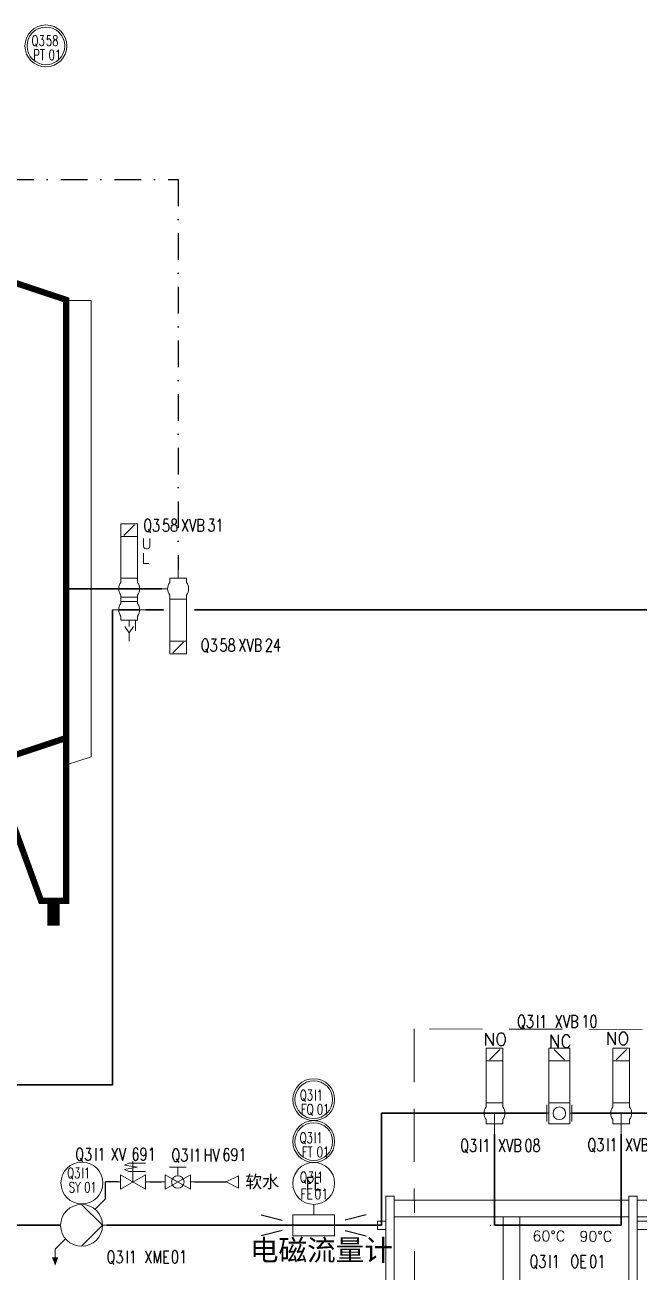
# Model space of a CAD drawing. Header units: inches. Extents: x 14952 to 16573, y 22099 to 23546.
# Drawn here: x 15427.4 to 15573.9, y 22349.9 to 22647.5 of the extents above; entities that cross this region are included whole.
import ezdxf
from ezdxf.enums import TextEntityAlignment as Align

# ---------------------------------------------------------------- set-up
doc = ezdxf.new("R2010")
doc.units = ezdxf.units.IN
doc.header["$MEASUREMENT"] = 0
for name, pattern in [('ACAD_ISO02W100', [15, 12, -3]), ('DASHDOT2', [12.7, 6.35, -3.175, 0, -3.175]), ('DASHED', [19.05, 12.7, -6.35])]:
    doc.linetypes.add(name, pattern=pattern)
for name, color, linetype, lineweight in [('19 Pipe Process', 30, 'Continuous', 30), ('31 Equipment', 7, 'Continuous', 9), ('32 Instruments Control Loop', 140, 'DASHED', 9), ('33 Instruments Labels', 7, 'Continuous', 9), ('43 TXT Chinese', 7, 'Continuous', 9)]:
    doc.layers.add(name, color=color, linetype=linetype, lineweight=lineweight)
for name, color, linetype in [('CUVERIE', 7, 'Continuous'), ('MATERIEL-DIVERS', 7, 'Continuous'), ('REPERES', 7, 'Continuous'), ('techn-data', 7, 'Continuous'), ('TEXTES', 7, 'Continuous'), ('TUYAUTERIE-EAU', 5, 'Continuous'), ('TUYAUTERIE-NEP', 4, 'DASHDOT2'), ('TXT_FR', 7, 'Continuous'), ('VANNES', 7, 'Continuous')]:
    doc.layers.add(name, color=color, linetype=linetype)
doc.layers.get('REPERES').off()
doc.styles.add('ROMANS', font='ROMANS.SHX')
doc.styles.get("Standard").update_dxf_attribs({"font": 'arial.ttf'})

# ---------------------------------------------------------------- blocks, each defined once
blk = doc.blocks.new('APV-VLVM-BALL-KHV+MF-1')
at = {"layer": '31 Equipment'}
for p, q in [((-2, 3.5), (2, 3.5)), ((0, 1.5), (0, 3.5)), ((-3, 1.734), (-3, -1.734)), ((-3, -1.734), (3, 1.734)), ((3, -1.734), (-3, 1.734)), ((3, 1.734), (3, -1.734))]:
    blk.add_line(p, q, dxfattribs=at)
at = {"layer": '31 Equipment', "ltscale": 38}
for p, q in [((-3, 0), (-4, 0)), ((3, 0), (4, 0))]:
    blk.add_line(p, q, dxfattribs=at)
at = {"layer": '31 Equipment'}
blk.add_circle((0, 0), 1.5, dxfattribs=at)
blk = doc.blocks.new('APV-TNK-GEN-11')
at = {"layer": '31 Equipment', "color": 7}
for points, const_width in [([(-14.94, 21.58), (-21.58, 3.32), (-24.9, 3.32), (-24.9, 83), (0, 91.3), (24.9, 83), (24.9, 3.32), (21.58, 3.32), (14.94, 21.58)], 0.83), ([(-24.9, 24.9), (0, 16.6)], 0.83), ([(24.9, 24.9), (0, 16.6)], 0.83), ([(-23.24, 3.32), (-23.24, 0)], 1.66), ([(23.24, 3.32), (23.24, 0)], 1.66)]:
    blk.add_lwpolyline(points, dxfattribs=dict(at, const_width=const_width))
at = {"layer": '31 Equipment', "ltscale": 38}
blk.add_point((0, 16), dxfattribs=at)
blk = doc.blocks.new('APV-TNK-INSULAT-12')
at = {"layer": '31 Equipment', "color": 7}
for p, q in [((-24.95, 67), (-28.22, 67)), ((-28.22, 67), (-28.22, 6.51)), ((24.95, 67), (28.22, 67)), ((28.22, 67), (28.22, 6.51)), ((-28.22, 6.51), (-24.95, 5.42)), ((28.22, 6.51), (24.95, 5.42)), ((-15.74, 2.35), (-4.98, -1.24)), ((-4.98, -1.24), (-4.98, 2.26)), ((15.74, 2.35), (4.98, -1.24)), ((4.98, -1.24), (4.98, 2.26))]:
    blk.add_line(p, q, dxfattribs=at)
at = {"layer": '31 Equipment'}
for p, q in [((-24.95, 5.42), (-24.95, 67)), ((24.95, 5.42), (24.95, 67)), ((-15.74, 2.35), (-14.94, 5.58)), ((-14.94, 5.58), (-4.98, 2.26)), ((14.94, 5.58), (4.98, 2.26)), ((15.74, 2.35), (14.94, 5.58))]:
    blk.add_line(p, q, dxfattribs=at)
at = {"layer": '31 Equipment', "ltscale": 38}
blk.add_point((0, 0), dxfattribs=at)
blk = doc.blocks.new('APV-HEX-PLAT-12')
at = {"layer": '31 Equipment'}
for p, q in [((-1, 2), (-1, 37)), ((-1, 37), (1, 37)), ((1, 37), (1, 2)), ((1, 36), (15, 36)), ((15, 37), (15, 10)), ((17, 37), (15, 37)), ((17, 10), (17, 37)), ((17, 36), (73, 36)), ((73, 37), (73, 2)), ((75, 37), (73, 37)), ((75, 37), (75, 2)), ((15, 32), (1, 32)), ((12, 31), (12, 29)), ((15, 31), (12, 31)), ((17, 32), (73, 32)), ((43, 13), (43, 32)), ((47, 32), (47, 13)), ((75, 31), (77, 31)), ((77, 31), (77, 29)), ((12, 29), (15, 29)), ((77, 29), (75, 29)), ((12, 16), (15, 16)), ((12, 14), (12, 16)), ((75, 16), (77, 16)), ((77, 16), (77, 14)), ((15, 13), (1, 13)), ((15, 14), (12, 14)), ((17, 13), (73, 13)), ((77, 14), (75, 14)), ((1, 11), (15, 11)), ((15, 10), (17, 10)), ((17, 11), (73, 11)), ((-1, 6), (1, 6)), ((73, 6), (75, 6)), ((1, 2), (-1, 2)), ((73, 2), (75, 2))]:
    blk.add_line(p, q, dxfattribs=at)
at = {"layer": '31 Equipment', "ltscale": 38}
for p in [(-5, 30), (40, 30), (50, 30), (80, 30), (-5, 15), (40, 15), (50, 15), (80, 15)]:
    blk.add_point(p, dxfattribs=at)
at = {"layer": '31 Equipment'}
for points in [[(0.5, 2), (-0.5, 2), (0.5, 0), (-0.5, 0)], [(74.5, 2), (73.5, 2), (74.5, 0), (73.5, 0)]]:
    blk.add_trace(points, dxfattribs=at)
blk = doc.blocks.new('APV-INS-F-L-PT')
at = {"layer": '31 Equipment'}
for radius in [5, 4.5]:
    blk.add_circle((0, 0), radius, dxfattribs=at)
blk = doc.blocks.new('APV-PMP-GEN-CENTR-1')
at = {"layer": '31 Equipment', "ltscale": 38}
for p, q in [((5, 0), (0, 5)), ((-5, 0), (-7, 0)), ((5, 0), (0, -5)), ((5, 0), (7, 0))]:
    blk.add_line(p, q, dxfattribs=at)
blk.add_circle((0, 0), 5, dxfattribs=at)
blk = doc.blocks.new('APV-VLV-DSEAT-DA34-3')
at = {"layer": '31 Equipment', "ltscale": 38}
for p, q in [((1.25, 20.25), (-1.25, 17.75)), ((-2, 7.5), (-2, 6.5)), ((2, 7.5), (2, 6.5)), ((-4, 5), (-2.5, 5)), ((-2, 3), (-2, 3.5)), ((2, 3), (2, 3.5)), ((4, 5), (2.5, 5)), ((-2, 2), (-2, 1.5)), ((2, 2), (2, 1.5)), ((-4, 0), (-2.5, 0)), ((-2, -2.5), (-2, -1.5)), ((-2, -2.5), (2, -2.5)), ((0, -2.5), (0, -4)), ((1.5, -2.5), (1.5, -5)), ((2, -2.5), (2, -1.5)), ((2.5, 0), (4, 0)), ((0, -5.5), (-1, -4)), ((1, -4), (0, -5.5)), ((0, -5.5), (0, -7.5))]:
    blk.add_line(p, q, dxfattribs=at)
at = {"layer": '31 Equipment', "lineweight": 30}
for p, q in [((-2.5, 5), (2.5, 5)), ((-2.5, 0), (2.5, 0))]:
    blk.add_line(p, q, dxfattribs=at)
at = {"layer": '31 Equipment', "ltscale": 38}
for points in [[(-2, 17.5), (2, 17.5), (2, 20.5), (-2, 20.5)], [(-2, 7.5), (2, 7.5), (2, 17.5), (-2, 17.5)], [(-2, 3), (2, 3), (2, 2), (-2, 2)]]:
    blk.add_lwpolyline(points, close=True, dxfattribs=at)
for centre, start, end in [((0, 5), 143.1301, 216.8699), ((0, 5), 323.1301, 36.8699), ((0, 0), 143.1301, 216.8699), ((0, 0), 323.1301, 36.8699)]:
    blk.add_arc(centre, 2.5, start, end, dxfattribs=at)
at = {"layer": '31 Equipment', "style": 'ROMANS', "flags": 8}
for tag, p in [('U', (3, 14.5)), ('L', (3, 11))]:
    blk.add_attdef(tag, p, '', height=2.5, dxfattribs=at)
blk = doc.blocks.new('APV-VLV-SSEAT-SW41-3')
at = {"layer": '31 Equipment', "ltscale": 38}
for p, q in [((1.25, 15.25), (-1.25, 12.75)), ((-2, 2.5), (-2, 1.5)), ((2, 2.5), (2, 1.5)), ((2.5, 0), (4, 0)), ((-2, -2.5), (-2, -1.5)), ((2, -2.5), (-2, -2.5)), ((-2, -2.5), (2, -2.5)), ((0, -2.5), (0, -5)), ((2, -2.5), (2, -1.5))]:
    blk.add_line(p, q, dxfattribs=at)
for points in [[(-2, 12.5), (2, 12.5), (2, 15.5), (-2, 15.5)], [(-2, 2.5), (2, 2.5), (2, 12.5), (-2, 12.5)]]:
    blk.add_lwpolyline(points, close=True, dxfattribs=at)
for start, end in [(143.1301, 216.8699), (323.1301, 36.8699)]:
    blk.add_arc((0, 0), 2.5, start, end, dxfattribs=at)
blk = doc.blocks.new('CR')
at = {"color": 7}
for p, q in [((-2.5, 2.5), (2.5, 1.25)), ((2.5, 1.25), (2.5, 1.25)), ((2.5, -1.25), (-2.5, -2.5))]:
    blk.add_line(p, q, dxfattribs=at)
at = {"color": 7, "extrusion": (-1, 0, 0)}
blk.add_point((-2.5, 0), dxfattribs=at)
at = {"color": 7, "extrusion": (1, 0, 0)}
blk.add_point((2.5, 0), dxfattribs=at)
blk = doc.blocks.new('APV-INS-M-L-FE')
at = {"layer": '31 Equipment', "color": 7}
for p, q in [((0, -5), (0, -7.5)), ((-5, -7.5), (-5, -7.5)), ((-5, -7.5), (-5, -12.5)), ((5, -7.5), (-5, -7.5)), ((5, -12.5), (5, -7.5)), ((-5, -10), (5, -10)), ((-5, -12.5), (5, -12.5))]:
    blk.add_line(p, q, dxfattribs=at)
blk.add_circle((0, 0), 5, dxfattribs=at)
at = {"layer": '33 Instruments Labels', "style": 'ROMANS', "width": 0.8, "flags": 8}
blk.add_attdef('FE', text='', height=3, dxfattribs=at).set_placement((0, 0), align=Align.MIDDLE)
blk = doc.blocks.new('APV-INS-F-L-FT')
at = {"layer": '31 Equipment'}
for radius in [5, 4.5]:
    blk.add_circle((0, 0), radius, dxfattribs=at)
blk = doc.blocks.new('APV-INS-F-L-FQ')
at = {"layer": '31 Equipment'}
for radius in [5, 4.5]:
    blk.add_circle((0, 0), radius, dxfattribs=at)
blk = doc.blocks.new('APV-VLV-BFLY-SVS-3')
at = {"layer": '31 Equipment', "ltscale": 38}
for p, q in [((1.25, 15.25), (-1.25, 12.75)), ((-2.5, 0), (-4, 0)), ((2.5, 2.5), (-2.5, 2.5)), ((-2.5, 2.5), (-2.5, -2.5)), ((2.5, -2.5), (2.5, 2.5)), ((2.5, 0), (4, 0)), ((-2.5, -2.5), (2.5, -2.5))]:
    blk.add_line(p, q, dxfattribs=at)
at = {"layer": '31 Equipment'}
for p, q in [((-3, 2), (-3, -2)), ((3, -2), (3, 2))]:
    blk.add_line(p, q, dxfattribs=at)
at = {"layer": '31 Equipment', "ltscale": 38}
for points in [[(-2.5, 12.5), (2.5, 12.5), (2.5, 15.5), (-2.5, 15.5)], [(-2.5, 2.5), (2.5, 2.5), (2.5, 12.5), (-2.5, 12.5)]]:
    blk.add_lwpolyline(points, close=True, dxfattribs=at)
blk.add_circle((0, 0), 1.5, dxfattribs=at)
blk = doc.blocks.new('REPINS2')
at = {"layer": 'TEXTES', "style": 'ROMANS', "width": 0.7}
for tag, p in [('ZONE', (-3.35, 0.8)), ('SOUSZONE', (0.05, 0.8)), ('NUM', (0.7, -2.6))]:
    blk.add_attdef(tag, p, '', height=2.5, dxfattribs=at)
blk.add_attdef('ELEMENT', text='', height=2.5, dxfattribs=at).set_placement((-1.56, -2.59), align=Align.CENTER)
blk = doc.blocks.new('REPNORM1')
at = {"layer": 'TEXTES', "style": 'ROMANS', "width": 0.75}
for tag, p in [('ZONE', (-9.75, -1.25)), ('SOUSZONE', (-5.25, -1.25)), ('ELEMENT', (-0.75, -1.25)), ('NUM', (5.59, -1.22))]:
    blk.add_attdef(tag, p, '', height=3, dxfattribs=at)
blk = doc.blocks.new('REPINS')
at = {"layer": 'TEXTES', "style": 'ROMANS', "width": 0.75}
for tag, p in [('ZONE', (-3.3, 1)), ('SOUSZONE', (0.1, 1)), ('NUM', (0.2, -3))]:
    blk.add_attdef(tag, p, '', height=2.5, dxfattribs=at)
blk.add_attdef('ELEMENT', text='', height=2.5, dxfattribs=at).set_placement((-0.2, -3), align=Align.RIGHT)
blk = doc.blocks.new('APV-PMP-GEN-FLUSH-1')
at = {"layer": '31 Equipment', "color": 7}
for p, q in [((-3.54, 3.54), (-6, 6)), ((5.99, -6), (3.53, -3.54))]:
    blk.add_line(p, q, dxfattribs=at)
at = {"layer": '31 Equipment', "linetype": 'ACAD_ISO02W100', "ltscale": 38}
blk.add_line((6, -6), (6, -8), dxfattribs=at)
at = {"layer": '31 Equipment'}
blk.add_lwpolyline([(6, -10, 0, 1.5, 0), (6, -8, 1.5, 1.5, 0)], format="xyseb", dxfattribs=at)
blk = doc.blocks.new('APV-VLV-SOLV-22-1')
at = {"layer": '31 Equipment', "linetype": 'ACAD_ISO02W100', "ltscale": 38}
for p, q in [((-1, 4.5), (-2, 4)), ((-2, 4), (1, 3.5)), ((-2, 3), (1, 3.5)), ((-1, 2.5), (-2, 3)), ((3, 4.5), (-1, 4.5)), ((0, 0), (0, 5)), ((3, 2.5), (-1, 2.5))]:
    blk.add_line(p, q, dxfattribs=at)
at = {"layer": '31 Equipment', "ltscale": 38}
for p, q in [((-3, 0), (-4, 0)), ((3, 0), (4, 0))]:
    blk.add_line(p, q, dxfattribs=at)
at = {"layer": '31 Equipment'}
for p, q in [((-3, 1.734), (-3, -1.734)), ((-3, -1.734), (3, 1.734)), ((3, -1.734), (-3, 1.734)), ((3, 1.734), (3, -1.734))]:
    blk.add_line(p, q, dxfattribs=at)
blk = doc.blocks.new('APV-SIGN-ARW-FLOW-1')
at = {"layer": '31 Equipment'}
for p, q in [((-1.5, -1.5), (-1.5, 1.5)), ((-1.5, 1.5), (1.5, 0)), ((1.5, 0), (-1.5, -1.5))]:
    blk.add_line(p, q, dxfattribs=at)
blk = doc.blocks.new('A$C6418125A')
at = {"layer": '31 Equipment', "ltscale": 38}
for p, q in [((5.25, 20.25), (2.75, 17.75)), ((2, 7.5), (2, 6.5)), ((6, 7.5), (6, 6.5)), ((2, 2.5), (2, 3.5)), ((4, 5), (4, 0)), ((6, 2.5), (6, 3.5)), ((6, 2.5), (2, 2.5)), ((2, 2.5), (6, 2.5))]:
    blk.add_line(p, q, dxfattribs=at)
at = {"layer": '31 Equipment'}
for p, q in [((0, 5), (1.5, 5)), ((6.5, 5), (8, 5))]:
    blk.add_line(p, q, dxfattribs=at)
at = {"layer": '31 Equipment', "lineweight": 30}
blk.add_line((6.5, 5), (1.5, 5), dxfattribs=at)
at = {"layer": '31 Equipment', "ltscale": 38}
for points in [[(2, 17.5), (6, 17.5), (6, 20.5), (2, 20.5)], [(2, 7.5), (6, 7.5), (6, 17.5), (2, 17.5)]]:
    blk.add_lwpolyline(points, close=True, dxfattribs=at)
for start, end in [(143.1301, 216.8699), (323.1301, 36.8699)]:
    blk.add_arc((4, 5), 2.5, start, end, dxfattribs=at)
blk = doc.blocks.new('REPNORM')
at = {"layer": 'TEXTES', "style": 'ROMANS', "width": 0.75}
for tag, p in [('ZONE', (-9.75, -1.25)), ('SOUSZONE', (-5.25, -1.25)), ('ELEMENT', (0, -1.25)), ('NUM', (4.5, -1.25))]:
    blk.add_attdef(tag, p, '', height=3, dxfattribs=at)
blk = doc.blocks.new('APV-INS-M-L-SY')
at = {"layer": '31 Equipment', "color": 7}
blk.add_circle((0, 0), 5, dxfattribs=at)

msp = doc.modelspace()

# ---------------------------------------------------------------- linework, layer by layer
at = {"layer": '19 Pipe Process'}
for p, q in [((15437.27, 22512.94), (15459.91, 22512.94)), ((15460.46, 22507.94), (15456.23, 22507.94)), ((15698.34, 22507.94), (15467.84, 22507.94)), ((15512.44, 22387.76), (15512.44, 22361.01)), ((15512.44, 22387.76), (15531.65, 22387.76)), ((15551.9, 22387.76), (15531.65, 22387.76)), ((15592.67, 22387.76), (15557.9, 22387.76)), ((15539.44, 22382.76), (15539.44, 22361.01)), ((15569.67, 22361.01), (15569.67, 22382.76)), ((15435.87, 22361.01), (15423.47, 22361.01)), ((15512.44, 22361.01), (15446.87, 22361.01)), ((15446.87, 22361.01), (15448.17, 22361.01)), ((15462.17, 22361.01), (15487.54, 22361.01)), ((15549.67, 22361.01), (15539.44, 22361.01)), ((15549.67, 22361.01), (15569.67, 22361.01))]:
    msp.add_line(p, q, dxfattribs=at)
msp.add_lwpolyline([(15448.23, 22507.94), (15448.23, 22394.52), (15415.32, 22394.52)], dxfattribs=at)
at = {"layer": '32 Instruments Control Loop'}
for p, q in [((15520.25, 22407.88), (15520.29, 22364.01)), ((15574.67, 22407.78), (15520.25, 22407.88)), ((15520.29, 22304.01), (15520.29, 22358.01))]:
    msp.add_line(p, q, dxfattribs=at)
at = {"layer": 'TUYAUTERIE-EAU'}
for p, q in [((15446.56, 22367.36), (15446.56, 22371.36)), ((15449.56, 22371.36), (15446.56, 22371.36)), ((15457.14, 22371.36), (15459.85, 22371.36)), ((15467.85, 22371.36), (15475.34, 22371.36))]:
    msp.add_line(p, q, dxfattribs=at)
at = {"layer": 'TUYAUTERIE-NEP'}
for p, q in [((15282.35, 22610.6), (15463.91, 22610.6)), ((15463.91, 22610.6), (15463.91, 22517.44))]:
    msp.add_line(p, q, dxfattribs=at)

# ---------------------------------------------------------------- block references
at = {"layer": '31 Equipment'}
for name, p in [('APV-INS-M-L-SY', (15440.94, 22371.12)), ('APV-VLV-SOLV-22-1', (15453.14, 22371.36)), ('APV-VLVM-BALL-KHV+MF-1', (15463.85, 22371.36))]:
    msp.add_blockref(name, p, dxfattribs=at)
at = {"layer": '31 Equipment', "rotation": 180}
msp.add_blockref('APV-SIGN-ARW-FLOW-1', (15476.84, 22371.36), dxfattribs=at)
at = {"layer": '31 Equipment', "xscale": -1}
for name, p in [('APV-PMP-GEN-FLUSH-1', (15440.56, 22361.36)), ('APV-HEX-PLAT-12', (15588.49, 22331.01))]:
    msp.add_blockref(name, p, dxfattribs=at)
at = {"layer": '31 Equipment', "xscale": -1, "rotation": 180}
msp.add_blockref('APV-PMP-GEN-CENTR-1', (15440.87, 22361.01), dxfattribs=at)
at = {"layer": 'CUVERIE', "xscale": 1.8, "yscale": 1.8, "zscale": 1.8}
for name, p in [('APV-TNK-GEN-11', (15392.35, 22432.51)), ('APV-TNK-INSULAT-12', (15392.35, 22461.15))]:
    msp.add_blockref(name, p, dxfattribs=at)
at = {"layer": 'MATERIEL-DIVERS', "rotation": 270}
msp.add_blockref('APV-INS-F-L-PT', (15432.35, 22642.51), dxfattribs=at)
at = {"layer": 'MATERIEL-DIVERS'}
for name, p in [('APV-INS-F-L-FQ', (15496.27, 22391.01)), ('APV-INS-F-L-FT', (15496.27, 22381.01)), ('CR', (15486.27, 22361.01))]:
    msp.add_blockref(name, p, dxfattribs=at)
msp.add_blockref('APV-INS-M-L-FE', (15496.27, 22371.01), dxfattribs=at).add_auto_attribs({'FE': 'FE'})
at = {"layer": 'MATERIEL-DIVERS', "xscale": -1}
msp.add_blockref('CR', (15506.27, 22361.01), dxfattribs=at)
at = {"layer": 'REPERES'}
for name, p, values in [('REPINS2', (15432.3, 22641.71), {'ZONE': 'Q3', 'SOUSZONE': '58', 'NUM': '01', 'ELEMENT': 'PT'}), ('REPNORM1', (15465.32, 22527.83), {'ZONE': 'Q3', 'SOUSZONE': '58', 'ELEMENT': 'XVB', 'NUM': '31'}), ('REPNORM1', (15479.04, 22499.21), {'ZONE': 'Q3', 'SOUSZONE': '58', 'ELEMENT': 'XVB', 'NUM': '24'}), ('REPNORM1', (15554.55, 22409.41), {'ZONE': 'Q3', 'SOUSZONE': 'I1', 'ELEMENT': 'XVB', 'NUM': '10'}), ('REPINS2', (15496.31, 22390.03), {'ZONE': 'Q3', 'SOUSZONE': 'I1', 'NUM': '01', 'ELEMENT': 'FQ'}), ('REPINS2', (15496.28, 22379.86), {'ZONE': 'Q3', 'SOUSZONE': 'I1', 'NUM': '01', 'ELEMENT': 'FT'}), ('REPNORM1', (15540.97, 22379.8), {'ZONE': 'Q3', 'SOUSZONE': 'I1', 'ELEMENT': 'XVB', 'NUM': '08'}), ('REPNORM1', (15571.34, 22380), {'ZONE': 'Q3', 'SOUSZONE': 'I1', 'ELEMENT': 'XVB', 'NUM': '09'}), ('REPINS2', (15440.79, 22371.44), {'ZONE': 'Q3', 'SOUSZONE': 'I1', 'NUM': '01', 'ELEMENT': 'SY'}), ('REPINS', (15496.28, 22370.24), {'ZONE': 'Q3', 'SOUSZONE': 'I1', 'ELEMENT': 'FE', 'NUM': '01'}), ('REPNORM1', (15456.59, 22353.2), {'ZONE': 'Q3', 'SOUSZONE': 'I1', 'ELEMENT': 'XME', 'NUM': '01'}), ('REPNORM', (15557.52, 22352.14), {'ZONE': 'Q3', 'SOUSZONE': 'I1', 'ELEMENT': 'OE', 'NUM': '01'})]:
    msp.add_blockref(name, p, dxfattribs=at).add_auto_attribs(values)
ref = msp.add_blockref('REPNORM1', (15449.1, 22377.71), dxfattribs=at)
ref.add_attrib('ZONE', 'Q3', (15439.35, 22376.46), dxfattribs={"layer": 'TEXTES', "height": 3, "style": 'ROMANS', "width": 0.75})
ref.add_attrib('SOUSZONE', 'I1', (15443.85, 22376.46), dxfattribs={"layer": 'TEXTES', "height": 3, "style": 'ROMANS', "width": 0.75})
ref.add_attrib('ELEMENT', 'XV', (15447.82, 22376.46), dxfattribs={"layer": 'TEXTES', "height": 3, "style": 'ROMANS', "width": 0.75})
ref.add_attrib('NUM', '691', (15452.77, 22376.49), dxfattribs={"layer": 'TEXTES', "height": 3, "style": 'ROMANS', "width": 0.75})
ref = msp.add_blockref('REPNORM1', (15472.06, 22377.52), dxfattribs=at)
ref.add_attrib('ZONE', 'Q3', (15462.31, 22376.27), dxfattribs={"layer": 'TEXTES', "height": 3, "style": 'ROMANS', "width": 0.75})
ref.add_attrib('SOUSZONE', 'I1', (15466.81, 22376.27), dxfattribs={"layer": 'TEXTES', "height": 3, "style": 'ROMANS', "width": 0.75})
ref.add_attrib('ELEMENT', 'HV', (15469.97, 22376.27), dxfattribs={"layer": 'TEXTES', "height": 3, "style": 'ROMANS', "width": 0.75})
ref.add_attrib('NUM', '691', (15474.47, 22376.38), dxfattribs={"layer": 'TEXTES', "height": 3, "style": 'ROMANS', "width": 0.75})
at = {"layer": 'TUYAUTERIE-EAU'}
for p in [(15535.44, 22382.76), (15565.67, 22382.76)]:
    msp.add_blockref('A$C6418125A', p, dxfattribs=at)
at = {"layer": 'VANNES'}
msp.add_blockref('APV-VLV-DSEAT-DA34-3', (15452.23, 22507.94), dxfattribs=at).add_auto_attribs({'U': 'U', 'L': 'L'})
at = {"layer": 'VANNES', "rotation": 180}
msp.add_blockref('APV-VLV-SSEAT-SW41-3', (15463.91, 22512.94), dxfattribs=at)
at = {"layer": 'VANNES', "xscale": -1}
msp.add_blockref('APV-VLV-BFLY-SVS-3', (15554.9, 22387.76), dxfattribs=at)

# ---------------------------------------------------------------- texts
at = {"layer": '43 TXT Chinese', "insert": (15481.05, 22357.6), "char_height": 5, "width": 36.4455, "attachment_point": 1}
msp.add_mtext('{\\fKaiTi|b0|i0|c134|p49;电磁流量计}', dxfattribs=at)
at = {"layer": 'techn-data', "color": 1, "style": 'ROMANS'}
for s, p in [('60°C', (15548.48, 22357.23)), ('90°C', (15559.7, 22357.15))]:
    msp.add_text(s, height=2.5, dxfattribs=at).set_placement(p)
at = {"layer": 'TEXTES', "style": 'ROMANS'}
for s, p in [('NO', (15536.78, 22403.9)), ('NC', (15552.33, 22403.46)), ('NO', (15565.93, 22404.09))]:
    msp.add_text(s, height=3, dxfattribs=at).set_placement(p)
at = {"layer": 'TXT_FR', "insert": (15483.96, 22371.28), "char_height": 3, "width": 34.6702, "attachment_point": 5, "style": 'ROMANS'}
msp.add_mtext('{\\fSimSun|b0|i0|c134|p2;软水}', dxfattribs=at)

doc.saveas('drawing.dxf')
